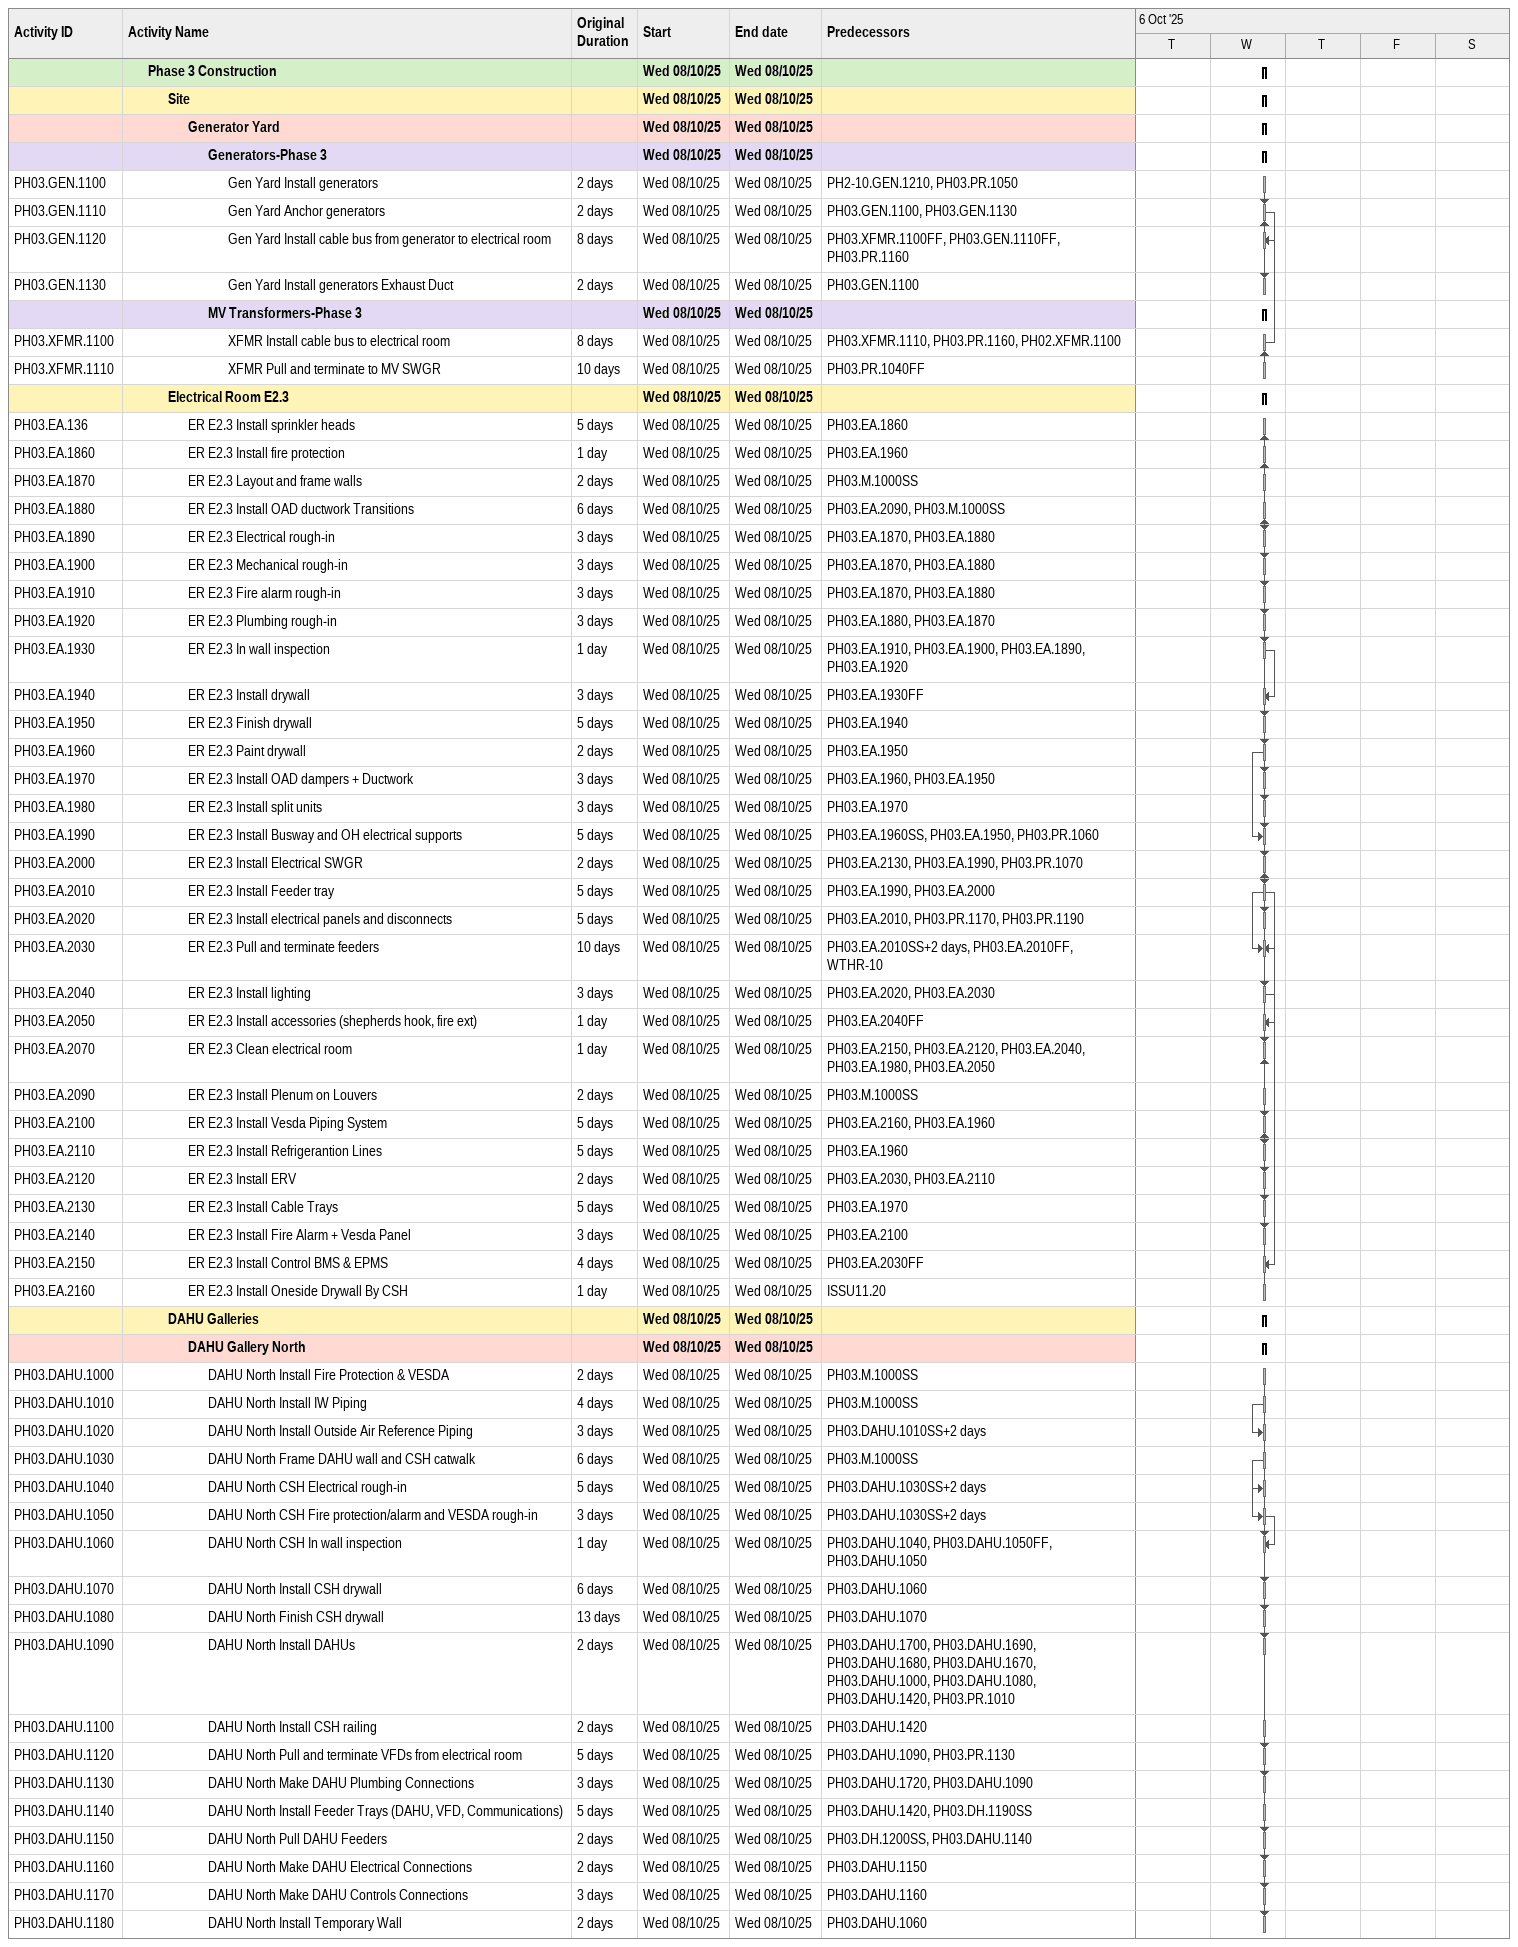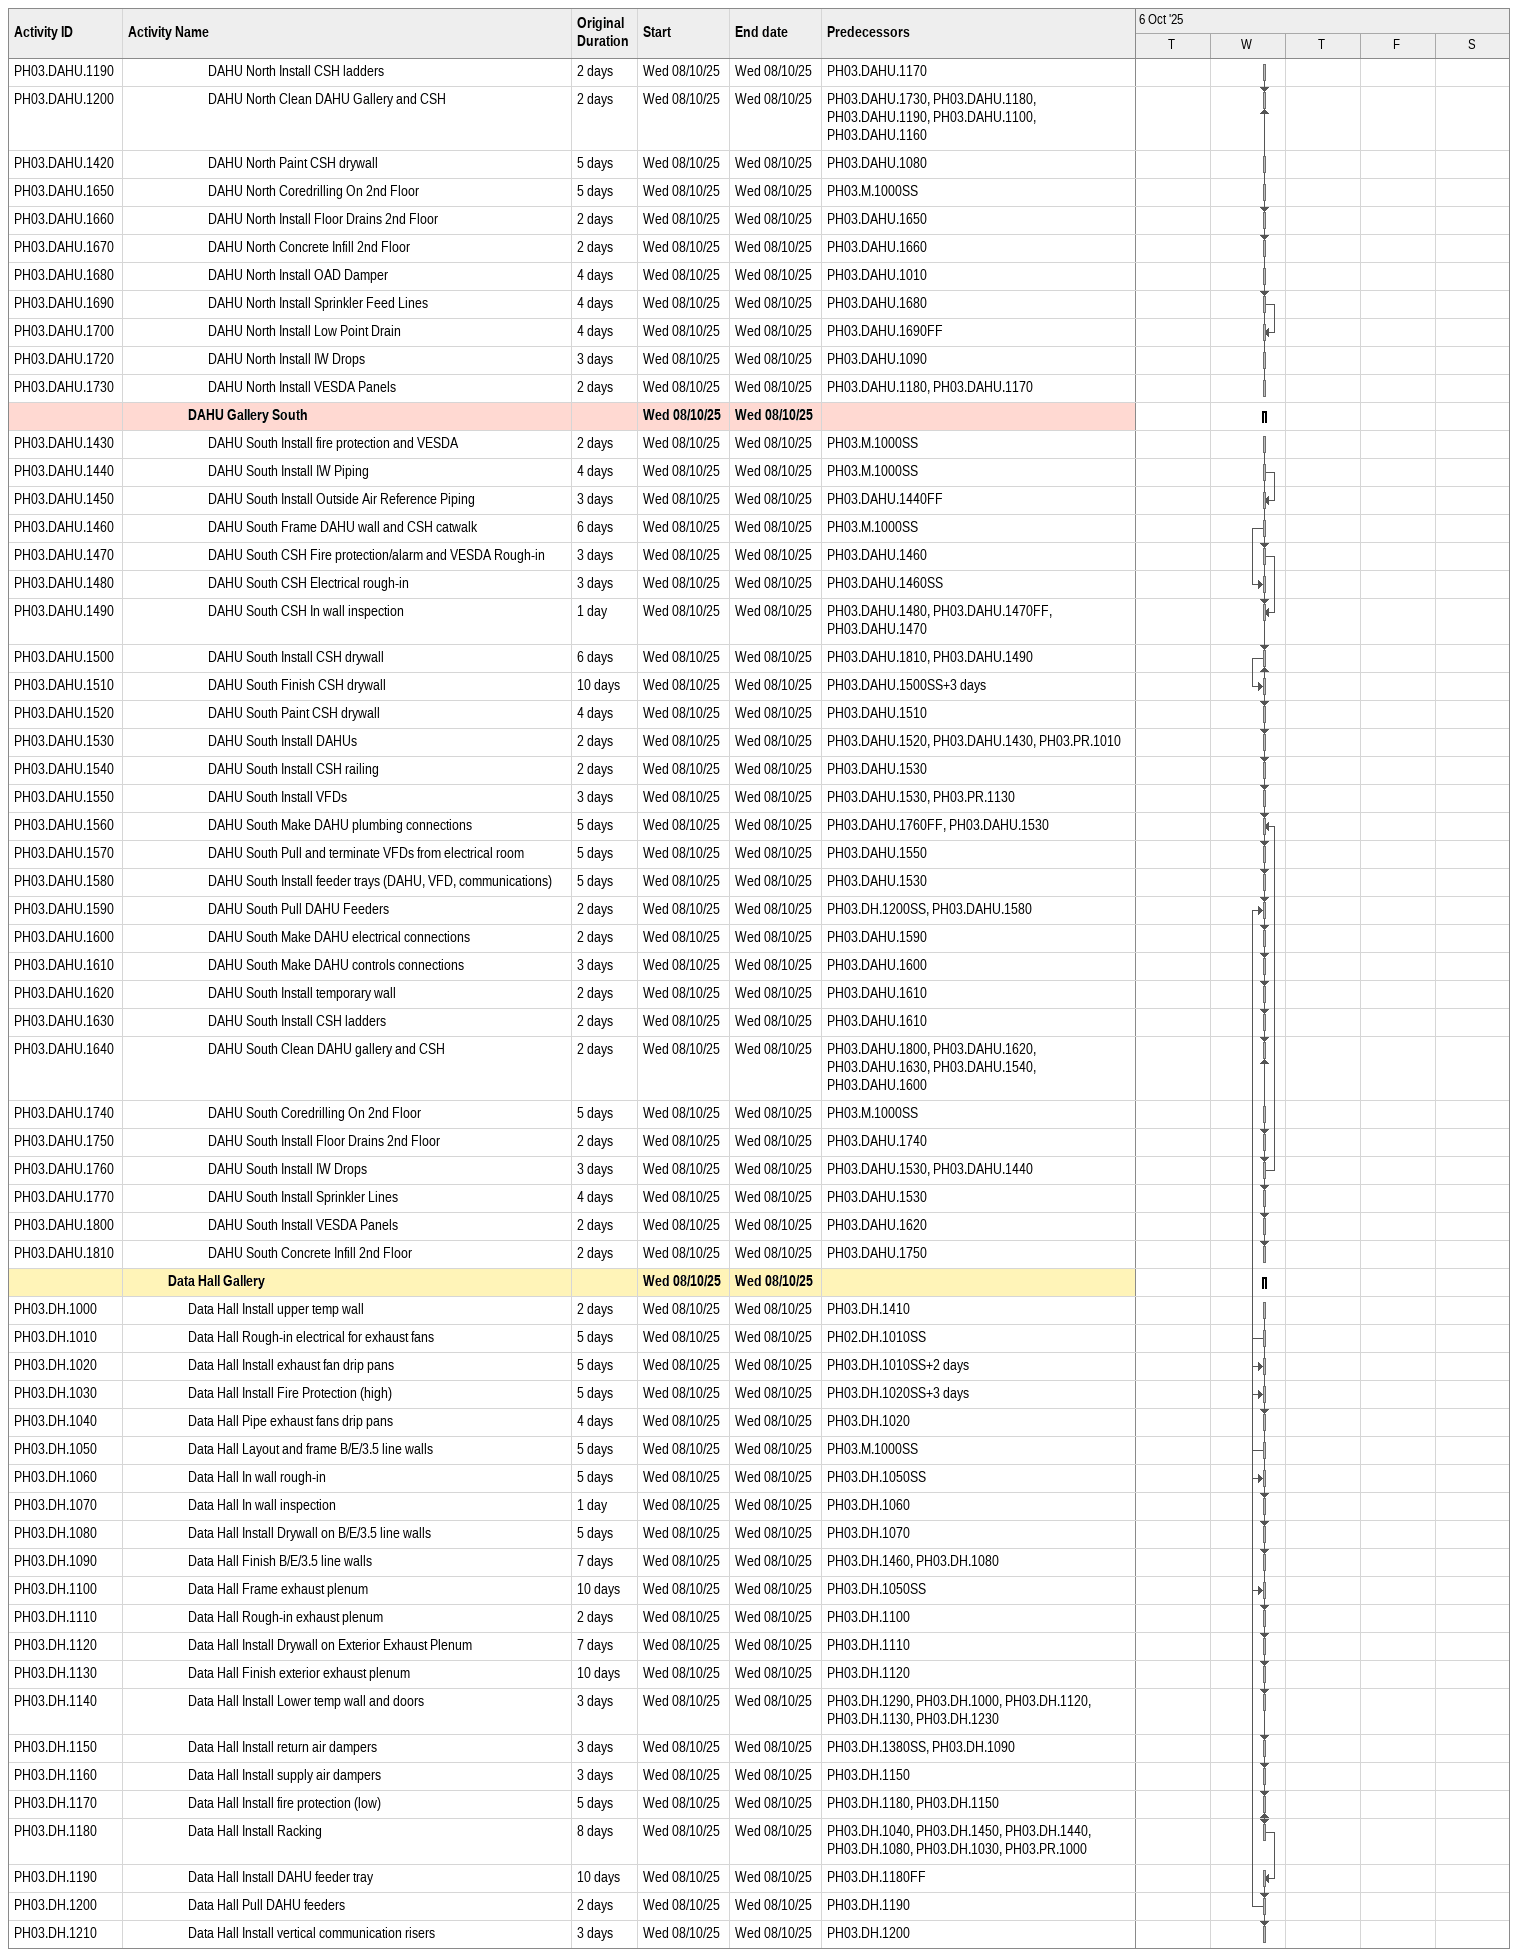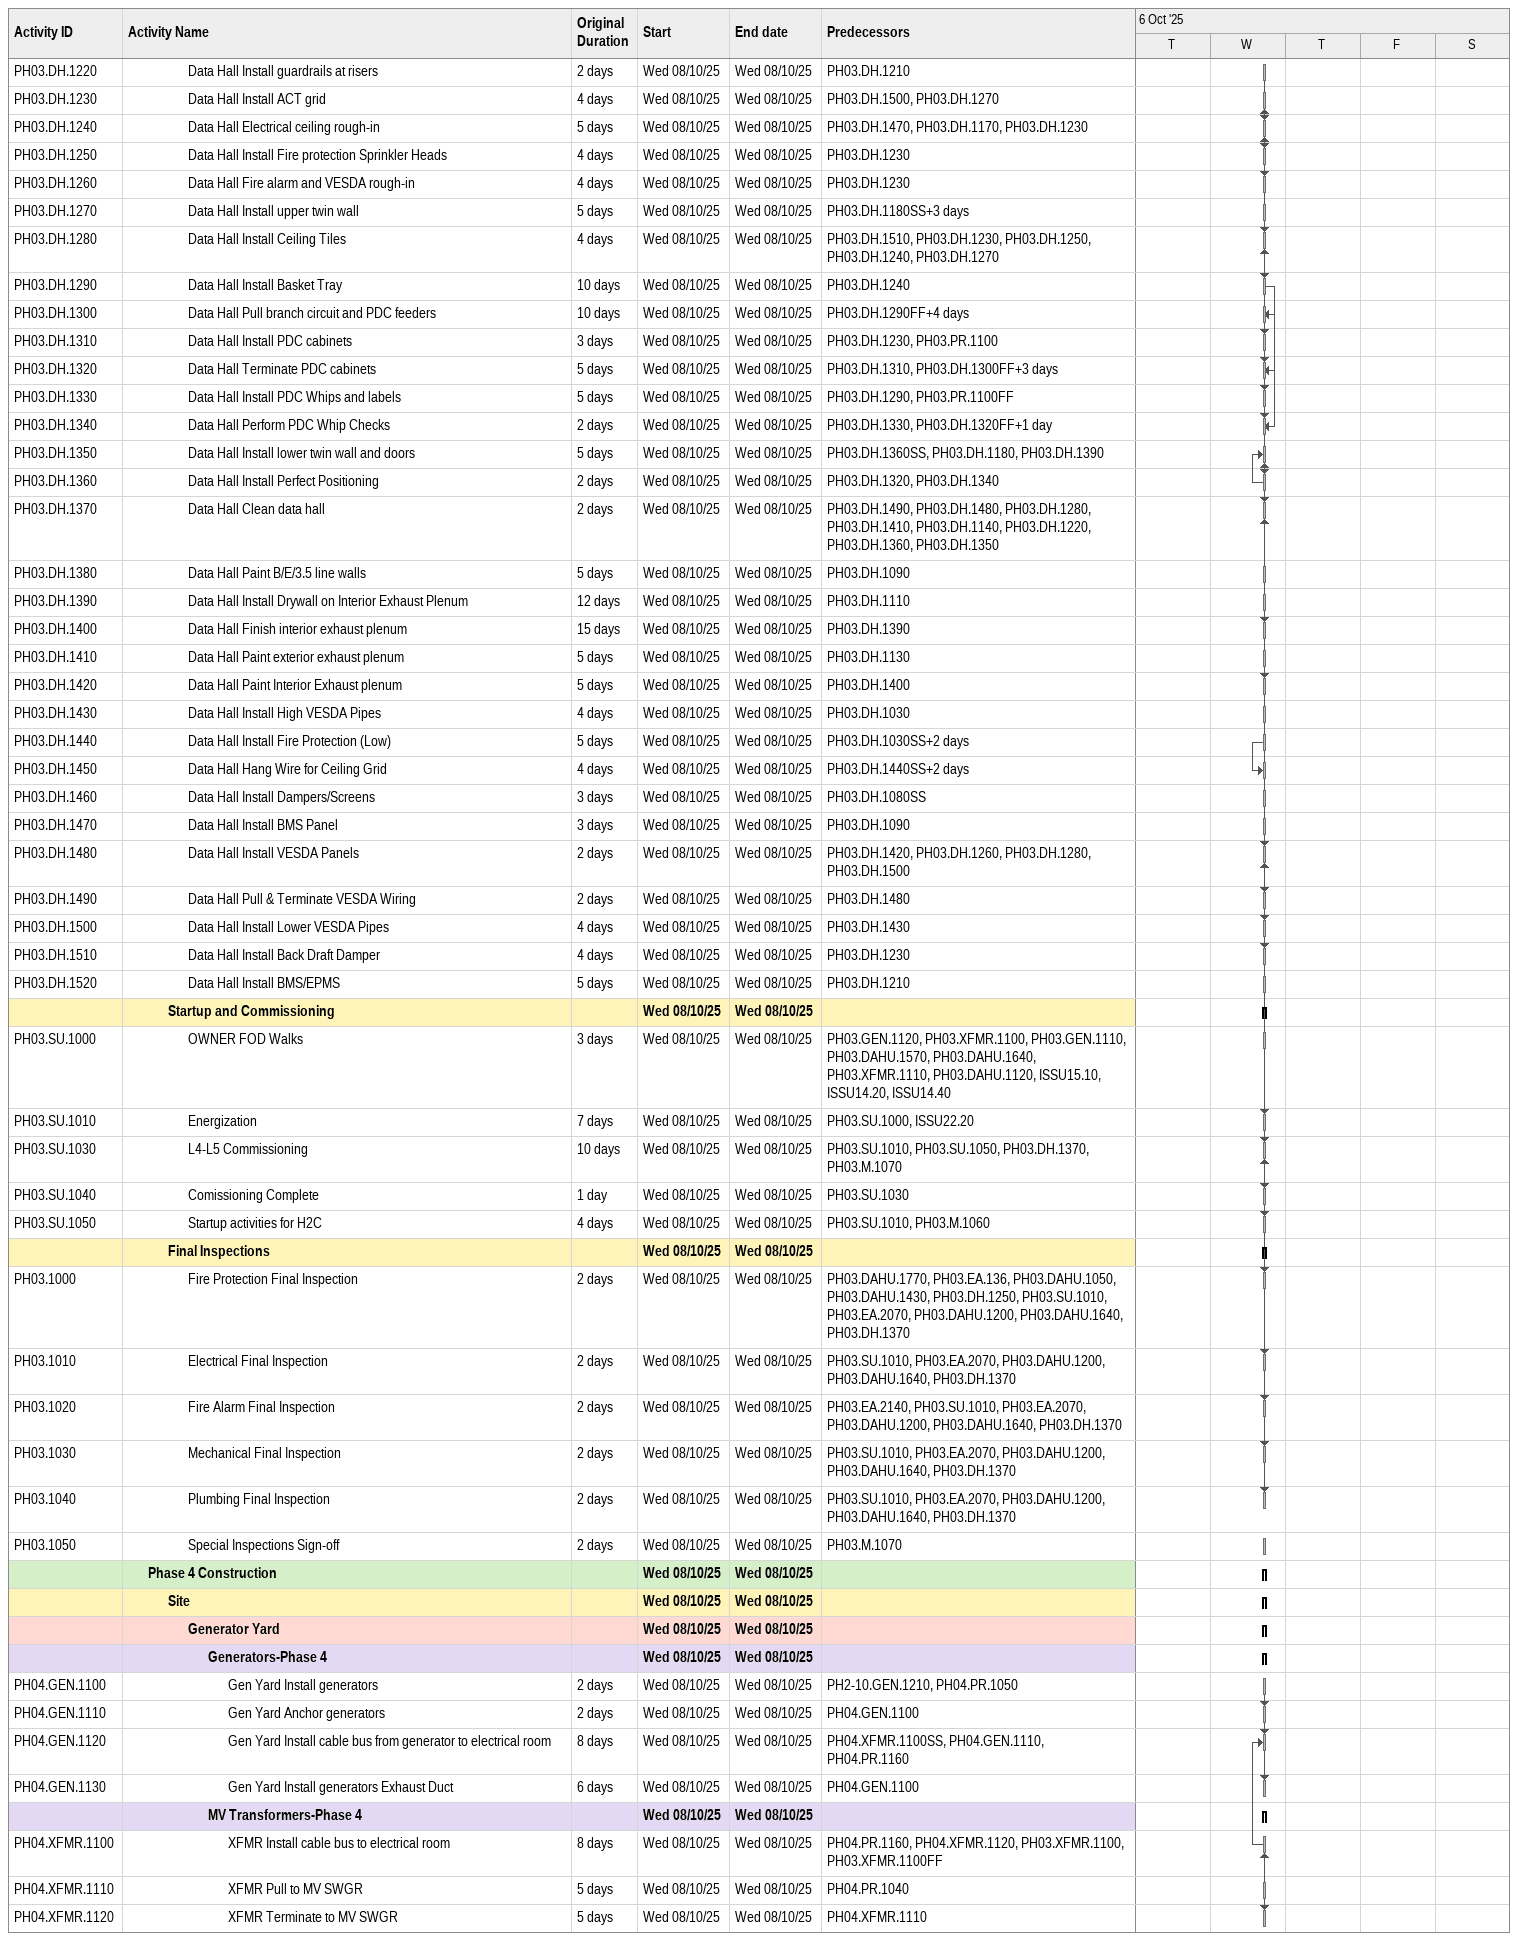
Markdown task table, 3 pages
| ID | Level | Task | Original duration | Start | Finish | Predecessors |
|---|---|---|---|---|---|---|
|  | 2 | **Phase 3 Construction** |  | 2025-10-08 | 2025-10-08 |  |
|  | 3 | **Site** |  | 2025-10-08 | 2025-10-08 |  |
|  | 4 | **Generator Yard** |  | 2025-10-08 | 2025-10-08 |  |
|  | 5 | **Generators-Phase 3** |  | 2025-10-08 | 2025-10-08 |  |
| PH03.GEN.1100 | 6 | Gen Yard Install generators | 2d | 2025-10-08 | 2025-10-08 | PH2-10.GEN.1210, PH03.PR.1050 |
| PH03.GEN.1110 | 6 | Gen Yard Anchor generators | 2d | 2025-10-08 | 2025-10-08 | PH03.GEN.1100, PH03.GEN.1130 |
| PH03.GEN.1120 | 6 | Gen Yard Install cable bus from generator to electrical room | 8d | 2025-10-08 | 2025-10-08 | PH03.XFMR.1100FF, PH03.GEN.1110FF, PH03.PR.1160 |
| PH03.GEN.1130 | 6 | Gen Yard Install generators Exhaust Duct | 2d | 2025-10-08 | 2025-10-08 | PH03.GEN.1100 |
|  | 5 | **MV Transformers-Phase 3** |  | 2025-10-08 | 2025-10-08 |  |
| PH03.XFMR.1100 | 6 | XFMR Install cable bus to electrical room | 8d | 2025-10-08 | 2025-10-08 | PH03.XFMR.1110, PH03.PR.1160, PH02.XFMR.1100 |
| PH03.XFMR.1110 | 6 | XFMR Pull and terminate to MV SWGR | 10d | 2025-10-08 | 2025-10-08 | PH03.PR.1040FF |
|  | 3 | **Electrical Room E2.3** |  | 2025-10-08 | 2025-10-08 |  |
| PH03.EA.136 | 4 | ER E2.3 Install sprinkler heads | 5d | 2025-10-08 | 2025-10-08 | PH03.EA.1860 |
| PH03.EA.1860 | 4 | ER E2.3 Install fire protection | 1d | 2025-10-08 | 2025-10-08 | PH03.EA.1960 |
| PH03.EA.1870 | 4 | ER E2.3 Layout and frame walls | 2d | 2025-10-08 | 2025-10-08 | PH03.M.1000SS |
| PH03.EA.1880 | 4 | ER E2.3 Install OAD ductwork Transitions | 6d | 2025-10-08 | 2025-10-08 | PH03.EA.2090, PH03.M.1000SS |
| PH03.EA.1890 | 4 | ER E2.3 Electrical rough-in | 3d | 2025-10-08 | 2025-10-08 | PH03.EA.1870, PH03.EA.1880 |
| PH03.EA.1900 | 4 | ER E2.3 Mechanical rough-in | 3d | 2025-10-08 | 2025-10-08 | PH03.EA.1870, PH03.EA.1880 |
| PH03.EA.1910 | 4 | ER E2.3 Fire alarm rough-in | 3d | 2025-10-08 | 2025-10-08 | PH03.EA.1870, PH03.EA.1880 |
| PH03.EA.1920 | 4 | ER E2.3 Plumbing rough-in | 3d | 2025-10-08 | 2025-10-08 | PH03.EA.1880, PH03.EA.1870 |
| PH03.EA.1930 | 4 | ER E2.3 In wall inspection | 1d | 2025-10-08 | 2025-10-08 | PH03.EA.1910, PH03.EA.1900, PH03.EA.1890, PH03.EA.1920 |
| PH03.EA.1940 | 4 | ER E2.3 Install drywall | 3d | 2025-10-08 | 2025-10-08 | PH03.EA.1930FF |
| PH03.EA.1950 | 4 | ER E2.3 Finish drywall | 5d | 2025-10-08 | 2025-10-08 | PH03.EA.1940 |
| PH03.EA.1960 | 4 | ER E2.3 Paint drywall | 2d | 2025-10-08 | 2025-10-08 | PH03.EA.1950 |
| PH03.EA.1970 | 4 | ER E2.3 Install OAD dampers + Ductwork | 3d | 2025-10-08 | 2025-10-08 | PH03.EA.1960, PH03.EA.1950 |
| PH03.EA.1980 | 4 | ER E2.3 Install split units | 3d | 2025-10-08 | 2025-10-08 | PH03.EA.1970 |
| PH03.EA.1990 | 4 | ER E2.3 Install Busway and OH electrical supports | 5d | 2025-10-08 | 2025-10-08 | PH03.EA.1960SS, PH03.EA.1950, PH03.PR.1060 |
| PH03.EA.2000 | 4 | ER E2.3 Install Electrical SWGR | 2d | 2025-10-08 | 2025-10-08 | PH03.EA.2130, PH03.EA.1990, PH03.PR.1070 |
| PH03.EA.2010 | 4 | ER E2.3 Install Feeder tray | 5d | 2025-10-08 | 2025-10-08 | PH03.EA.1990, PH03.EA.2000 |
| PH03.EA.2020 | 4 | ER E2.3 Install electrical panels and disconnects | 5d | 2025-10-08 | 2025-10-08 | PH03.EA.2010, PH03.PR.1170, PH03.PR.1190 |
| PH03.EA.2030 | 4 | ER E2.3 Pull and terminate feeders | 10d | 2025-10-08 | 2025-10-08 | PH03.EA.2010SS+2d, PH03.EA.2010FF, WTHR-10 |
| PH03.EA.2040 | 4 | ER E2.3 Install lighting | 3d | 2025-10-08 | 2025-10-08 | PH03.EA.2020, PH03.EA.2030 |
| PH03.EA.2050 | 4 | ER E2.3 Install accessories (shepherds hook, fire ext) | 1d | 2025-10-08 | 2025-10-08 | PH03.EA.2040FF |
| PH03.EA.2070 | 4 | ER E2.3 Clean electrical room | 1d | 2025-10-08 | 2025-10-08 | PH03.EA.2150, PH03.EA.2120, PH03.EA.2040, PH03.EA.1980, PH03.EA.2050 |
| PH03.EA.2090 | 4 | ER E2.3 Install Plenum on Louvers | 2d | 2025-10-08 | 2025-10-08 | PH03.M.1000SS |
| PH03.EA.2100 | 4 | ER E2.3 Install Vesda Piping System | 5d | 2025-10-08 | 2025-10-08 | PH03.EA.2160, PH03.EA.1960 |
| PH03.EA.2110 | 4 | ER E2.3 Install Refrigerantion Lines | 5d | 2025-10-08 | 2025-10-08 | PH03.EA.1960 |
| PH03.EA.2120 | 4 | ER E2.3 Install ERV | 2d | 2025-10-08 | 2025-10-08 | PH03.EA.2030, PH03.EA.2110 |
| PH03.EA.2130 | 4 | ER E2.3 Install Cable Trays | 5d | 2025-10-08 | 2025-10-08 | PH03.EA.1970 |
| PH03.EA.2140 | 4 | ER E2.3 Install Fire Alarm + Vesda Panel | 3d | 2025-10-08 | 2025-10-08 | PH03.EA.2100 |
| PH03.EA.2150 | 4 | ER E2.3 Install Control BMS & EPMS | 4d | 2025-10-08 | 2025-10-08 | PH03.EA.2030FF |
| PH03.EA.2160 | 4 | ER E2.3 Install Oneside Drywall By CSH | 1d | 2025-10-08 | 2025-10-08 | ISSU11.20 |
|  | 3 | **DAHU Galleries** |  | 2025-10-08 | 2025-10-08 |  |
|  | 4 | **DAHU Gallery North** |  | 2025-10-08 | 2025-10-08 |  |
| PH03.DAHU.1000 | 5 | DAHU North Install Fire Protection & VESDA | 2d | 2025-10-08 | 2025-10-08 | PH03.M.1000SS |
| PH03.DAHU.1010 | 5 | DAHU North Install IW Piping | 4d | 2025-10-08 | 2025-10-08 | PH03.M.1000SS |
| PH03.DAHU.1020 | 5 | DAHU North Install Outside Air Reference Piping | 3d | 2025-10-08 | 2025-10-08 | PH03.DAHU.1010SS+2d |
| PH03.DAHU.1030 | 5 | DAHU North Frame DAHU wall and CSH catwalk | 6d | 2025-10-08 | 2025-10-08 | PH03.M.1000SS |
| PH03.DAHU.1040 | 5 | DAHU North CSH Electrical rough-in | 5d | 2025-10-08 | 2025-10-08 | PH03.DAHU.1030SS+2d |
| PH03.DAHU.1050 | 5 | DAHU North CSH Fire protection/alarm and VESDA rough-in | 3d | 2025-10-08 | 2025-10-08 | PH03.DAHU.1030SS+2d |
| PH03.DAHU.1060 | 5 | DAHU North CSH In wall inspection | 1d | 2025-10-08 | 2025-10-08 | PH03.DAHU.1040, PH03.DAHU.1050FF, PH03.DAHU.1050 |
| PH03.DAHU.1070 | 5 | DAHU North Install CSH drywall | 6d | 2025-10-08 | 2025-10-08 | PH03.DAHU.1060 |
| PH03.DAHU.1080 | 5 | DAHU North Finish CSH drywall | 13d | 2025-10-08 | 2025-10-08 | PH03.DAHU.1070 |
| PH03.DAHU.1090 | 5 | DAHU North Install DAHUs | 2d | 2025-10-08 | 2025-10-08 | PH03.DAHU.1700, PH03.DAHU.1690, PH03.DAHU.1680, PH03.DAHU.1670, PH03.DAHU.1000, PH03.DAHU.1080, PH03.DAHU.1420, PH03.PR.1010 |
| PH03.DAHU.1100 | 5 | DAHU North Install CSH railing | 2d | 2025-10-08 | 2025-10-08 | PH03.DAHU.1420 |
| PH03.DAHU.1120 | 5 | DAHU North Pull and terminate VFDs from electrical room | 5d | 2025-10-08 | 2025-10-08 | PH03.DAHU.1090, PH03.PR.1130 |
| PH03.DAHU.1130 | 5 | DAHU North Make DAHU Plumbing Connections | 3d | 2025-10-08 | 2025-10-08 | PH03.DAHU.1720, PH03.DAHU.1090 |
| PH03.DAHU.1140 | 5 | DAHU North Install Feeder Trays (DAHU, VFD, Communications) | 5d | 2025-10-08 | 2025-10-08 | PH03.DAHU.1420, PH03.DH.1190SS |
| PH03.DAHU.1150 | 5 | DAHU North Pull DAHU Feeders | 2d | 2025-10-08 | 2025-10-08 | PH03.DH.1200SS, PH03.DAHU.1140 |
| PH03.DAHU.1160 | 5 | DAHU North Make DAHU Electrical Connections | 2d | 2025-10-08 | 2025-10-08 | PH03.DAHU.1150 |
| PH03.DAHU.1170 | 5 | DAHU North Make DAHU Controls Connections | 3d | 2025-10-08 | 2025-10-08 | PH03.DAHU.1160 |
| PH03.DAHU.1180 | 5 | DAHU North Install Temporary Wall | 2d | 2025-10-08 | 2025-10-08 | PH03.DAHU.1060 |
| PH03.DAHU.1190 | 5 | DAHU North Install CSH ladders | 2d | 2025-10-08 | 2025-10-08 | PH03.DAHU.1170 |
| PH03.DAHU.1200 | 5 | DAHU North Clean DAHU Gallery and CSH | 2d | 2025-10-08 | 2025-10-08 | PH03.DAHU.1730, PH03.DAHU.1180, PH03.DAHU.1190, PH03.DAHU.1100, PH03.DAHU.1160 |
| PH03.DAHU.1420 | 5 | DAHU North Paint CSH drywall | 5d | 2025-10-08 | 2025-10-08 | PH03.DAHU.1080 |
| PH03.DAHU.1650 | 5 | DAHU North Coredrilling On 2nd Floor | 5d | 2025-10-08 | 2025-10-08 | PH03.M.1000SS |
| PH03.DAHU.1660 | 5 | DAHU North Install Floor Drains 2nd Floor | 2d | 2025-10-08 | 2025-10-08 | PH03.DAHU.1650 |
| PH03.DAHU.1670 | 5 | DAHU North Concrete Infill 2nd Floor | 2d | 2025-10-08 | 2025-10-08 | PH03.DAHU.1660 |
| PH03.DAHU.1680 | 5 | DAHU North Install OAD Damper | 4d | 2025-10-08 | 2025-10-08 | PH03.DAHU.1010 |
| PH03.DAHU.1690 | 5 | DAHU North Install Sprinkler Feed Lines | 4d | 2025-10-08 | 2025-10-08 | PH03.DAHU.1680 |
| PH03.DAHU.1700 | 5 | DAHU North Install Low Point Drain | 4d | 2025-10-08 | 2025-10-08 | PH03.DAHU.1690FF |
| PH03.DAHU.1720 | 5 | DAHU North Install IW Drops | 3d | 2025-10-08 | 2025-10-08 | PH03.DAHU.1090 |
| PH03.DAHU.1730 | 5 | DAHU North Install VESDA Panels | 2d | 2025-10-08 | 2025-10-08 | PH03.DAHU.1180, PH03.DAHU.1170 |
|  | 4 | **DAHU Gallery South** |  | 2025-10-08 | 2025-10-08 |  |
| PH03.DAHU.1430 | 5 | DAHU South Install fire protection and VESDA | 2d | 2025-10-08 | 2025-10-08 | PH03.M.1000SS |
| PH03.DAHU.1440 | 5 | DAHU South Install IW Piping | 4d | 2025-10-08 | 2025-10-08 | PH03.M.1000SS |
| PH03.DAHU.1450 | 5 | DAHU South Install Outside Air Reference Piping | 3d | 2025-10-08 | 2025-10-08 | PH03.DAHU.1440FF |
| PH03.DAHU.1460 | 5 | DAHU South Frame DAHU wall and CSH catwalk | 6d | 2025-10-08 | 2025-10-08 | PH03.M.1000SS |
| PH03.DAHU.1470 | 5 | DAHU South CSH Fire protection/alarm and VESDA Rough-in | 3d | 2025-10-08 | 2025-10-08 | PH03.DAHU.1460 |
| PH03.DAHU.1480 | 5 | DAHU South CSH Electrical rough-in | 3d | 2025-10-08 | 2025-10-08 | PH03.DAHU.1460SS |
| PH03.DAHU.1490 | 5 | DAHU South CSH In wall inspection | 1d | 2025-10-08 | 2025-10-08 | PH03.DAHU.1480, PH03.DAHU.1470FF, PH03.DAHU.1470 |
| PH03.DAHU.1500 | 5 | DAHU South Install CSH drywall | 6d | 2025-10-08 | 2025-10-08 | PH03.DAHU.1810, PH03.DAHU.1490 |
| PH03.DAHU.1510 | 5 | DAHU South Finish CSH drywall | 10d | 2025-10-08 | 2025-10-08 | PH03.DAHU.1500SS+3d |
| PH03.DAHU.1520 | 5 | DAHU South Paint CSH drywall | 4d | 2025-10-08 | 2025-10-08 | PH03.DAHU.1510 |
| PH03.DAHU.1530 | 5 | DAHU South Install DAHUs | 2d | 2025-10-08 | 2025-10-08 | PH03.DAHU.1520, PH03.DAHU.1430, PH03.PR.1010 |
| PH03.DAHU.1540 | 5 | DAHU South Install CSH railing | 2d | 2025-10-08 | 2025-10-08 | PH03.DAHU.1530 |
| PH03.DAHU.1550 | 5 | DAHU South Install VFDs | 3d | 2025-10-08 | 2025-10-08 | PH03.DAHU.1530, PH03.PR.1130 |
| PH03.DAHU.1560 | 5 | DAHU South Make DAHU plumbing connections | 5d | 2025-10-08 | 2025-10-08 | PH03.DAHU.1760FF, PH03.DAHU.1530 |
| PH03.DAHU.1570 | 5 | DAHU South Pull and terminate VFDs from electrical room | 5d | 2025-10-08 | 2025-10-08 | PH03.DAHU.1550 |
| PH03.DAHU.1580 | 5 | DAHU South Install feeder trays (DAHU, VFD, communications) | 5d | 2025-10-08 | 2025-10-08 | PH03.DAHU.1530 |
| PH03.DAHU.1590 | 5 | DAHU South Pull DAHU Feeders | 2d | 2025-10-08 | 2025-10-08 | PH03.DH.1200SS, PH03.DAHU.1580 |
| PH03.DAHU.1600 | 5 | DAHU South Make DAHU electrical connections | 2d | 2025-10-08 | 2025-10-08 | PH03.DAHU.1590 |
| PH03.DAHU.1610 | 5 | DAHU South Make DAHU controls connections | 3d | 2025-10-08 | 2025-10-08 | PH03.DAHU.1600 |
| PH03.DAHU.1620 | 5 | DAHU South Install temporary wall | 2d | 2025-10-08 | 2025-10-08 | PH03.DAHU.1610 |
| PH03.DAHU.1630 | 5 | DAHU South Install CSH ladders | 2d | 2025-10-08 | 2025-10-08 | PH03.DAHU.1610 |
| PH03.DAHU.1640 | 5 | DAHU South Clean DAHU gallery and CSH | 2d | 2025-10-08 | 2025-10-08 | PH03.DAHU.1800, PH03.DAHU.1620, PH03.DAHU.1630, PH03.DAHU.1540, PH03.DAHU.1600 |
| PH03.DAHU.1740 | 5 | DAHU South Coredrilling On 2nd Floor | 5d | 2025-10-08 | 2025-10-08 | PH03.M.1000SS |
| PH03.DAHU.1750 | 5 | DAHU South Install Floor Drains 2nd Floor | 2d | 2025-10-08 | 2025-10-08 | PH03.DAHU.1740 |
| PH03.DAHU.1760 | 5 | DAHU South Install IW Drops | 3d | 2025-10-08 | 2025-10-08 | PH03.DAHU.1530, PH03.DAHU.1440 |
| PH03.DAHU.1770 | 5 | DAHU South Install Sprinkler Lines | 4d | 2025-10-08 | 2025-10-08 | PH03.DAHU.1530 |
| PH03.DAHU.1800 | 5 | DAHU South Install VESDA Panels | 2d | 2025-10-08 | 2025-10-08 | PH03.DAHU.1620 |
| PH03.DAHU.1810 | 5 | DAHU South Concrete Infill 2nd Floor | 2d | 2025-10-08 | 2025-10-08 | PH03.DAHU.1750 |
|  | 3 | **Data Hall Gallery** |  | 2025-10-08 | 2025-10-08 |  |
| PH03.DH.1000 | 4 | Data Hall Install upper temp wall | 2d | 2025-10-08 | 2025-10-08 | PH03.DH.1410 |
| PH03.DH.1010 | 4 | Data Hall Rough-in electrical for exhaust fans | 5d | 2025-10-08 | 2025-10-08 | PH02.DH.1010SS |
| PH03.DH.1020 | 4 | Data Hall Install exhaust fan drip pans | 5d | 2025-10-08 | 2025-10-08 | PH03.DH.1010SS+2d |
| PH03.DH.1030 | 4 | Data Hall Install Fire Protection (high) | 5d | 2025-10-08 | 2025-10-08 | PH03.DH.1020SS+3d |
| PH03.DH.1040 | 4 | Data Hall Pipe exhaust fans drip pans | 4d | 2025-10-08 | 2025-10-08 | PH03.DH.1020 |
| PH03.DH.1050 | 4 | Data Hall Layout and frame B/E/3.5 line walls | 5d | 2025-10-08 | 2025-10-08 | PH03.M.1000SS |
| PH03.DH.1060 | 4 | Data Hall In wall rough-in | 5d | 2025-10-08 | 2025-10-08 | PH03.DH.1050SS |
| PH03.DH.1070 | 4 | Data Hall In wall inspection | 1d | 2025-10-08 | 2025-10-08 | PH03.DH.1060 |
| PH03.DH.1080 | 4 | Data Hall Install Drywall on B/E/3.5 line walls | 5d | 2025-10-08 | 2025-10-08 | PH03.DH.1070 |
| PH03.DH.1090 | 4 | Data Hall Finish B/E/3.5 line walls | 7d | 2025-10-08 | 2025-10-08 | PH03.DH.1460, PH03.DH.1080 |
| PH03.DH.1100 | 4 | Data Hall Frame exhaust plenum | 10d | 2025-10-08 | 2025-10-08 | PH03.DH.1050SS |
| PH03.DH.1110 | 4 | Data Hall Rough-in exhaust plenum | 2d | 2025-10-08 | 2025-10-08 | PH03.DH.1100 |
| PH03.DH.1120 | 4 | Data Hall Install Drywall on Exterior Exhaust Plenum | 7d | 2025-10-08 | 2025-10-08 | PH03.DH.1110 |
| PH03.DH.1130 | 4 | Data Hall Finish exterior exhaust plenum | 10d | 2025-10-08 | 2025-10-08 | PH03.DH.1120 |
| PH03.DH.1140 | 4 | Data Hall Install Lower temp wall and doors | 3d | 2025-10-08 | 2025-10-08 | PH03.DH.1290, PH03.DH.1000, PH03.DH.1120, PH03.DH.1130, PH03.DH.1230 |
| PH03.DH.1150 | 4 | Data Hall Install return air dampers | 3d | 2025-10-08 | 2025-10-08 | PH03.DH.1380SS, PH03.DH.1090 |
| PH03.DH.1160 | 4 | Data Hall Install supply air dampers | 3d | 2025-10-08 | 2025-10-08 | PH03.DH.1150 |
| PH03.DH.1170 | 4 | Data Hall Install fire protection (low) | 5d | 2025-10-08 | 2025-10-08 | PH03.DH.1180, PH03.DH.1150 |
| PH03.DH.1180 | 4 | Data Hall Install Racking | 8d | 2025-10-08 | 2025-10-08 | PH03.DH.1040, PH03.DH.1450, PH03.DH.1440, PH03.DH.1080, PH03.DH.1030, PH03.PR.1000 |
| PH03.DH.1190 | 4 | Data Hall Install DAHU feeder tray | 10d | 2025-10-08 | 2025-10-08 | PH03.DH.1180FF |
| PH03.DH.1200 | 4 | Data Hall Pull DAHU feeders | 2d | 2025-10-08 | 2025-10-08 | PH03.DH.1190 |
| PH03.DH.1210 | 4 | Data Hall Install vertical communication risers | 3d | 2025-10-08 | 2025-10-08 | PH03.DH.1200 |
| PH03.DH.1220 | 4 | Data Hall Install guardrails at risers | 2d | 2025-10-08 | 2025-10-08 | PH03.DH.1210 |
| PH03.DH.1230 | 4 | Data Hall Install ACT grid | 4d | 2025-10-08 | 2025-10-08 | PH03.DH.1500, PH03.DH.1270 |
| PH03.DH.1240 | 4 | Data Hall Electrical ceiling rough-in | 5d | 2025-10-08 | 2025-10-08 | PH03.DH.1470, PH03.DH.1170, PH03.DH.1230 |
| PH03.DH.1250 | 4 | Data Hall Install Fire protection Sprinkler Heads | 4d | 2025-10-08 | 2025-10-08 | PH03.DH.1230 |
| PH03.DH.1260 | 4 | Data Hall Fire alarm and VESDA rough-in | 4d | 2025-10-08 | 2025-10-08 | PH03.DH.1230 |
| PH03.DH.1270 | 4 | Data Hall Install upper twin wall | 5d | 2025-10-08 | 2025-10-08 | PH03.DH.1180SS+3d |
| PH03.DH.1280 | 4 | Data Hall Install Ceiling Tiles | 4d | 2025-10-08 | 2025-10-08 | PH03.DH.1510, PH03.DH.1230, PH03.DH.1250, PH03.DH.1240, PH03.DH.1270 |
| PH03.DH.1290 | 4 | Data Hall Install Basket Tray | 10d | 2025-10-08 | 2025-10-08 | PH03.DH.1240 |
| PH03.DH.1300 | 4 | Data Hall Pull branch circuit and PDC feeders | 10d | 2025-10-08 | 2025-10-08 | PH03.DH.1290FF+4d |
| PH03.DH.1310 | 4 | Data Hall Install PDC cabinets | 3d | 2025-10-08 | 2025-10-08 | PH03.DH.1230, PH03.PR.1100 |
| PH03.DH.1320 | 4 | Data Hall Terminate PDC cabinets | 5d | 2025-10-08 | 2025-10-08 | PH03.DH.1310, PH03.DH.1300FF+3d |
| PH03.DH.1330 | 4 | Data Hall Install PDC Whips and labels | 5d | 2025-10-08 | 2025-10-08 | PH03.DH.1290, PH03.PR.1100FF |
| PH03.DH.1340 | 4 | Data Hall Perform PDC Whip Checks | 2d | 2025-10-08 | 2025-10-08 | PH03.DH.1330, PH03.DH.1320FF+1d |
| PH03.DH.1350 | 4 | Data Hall Install lower twin wall and doors | 5d | 2025-10-08 | 2025-10-08 | PH03.DH.1360SS, PH03.DH.1180, PH03.DH.1390 |
| PH03.DH.1360 | 4 | Data Hall Install Perfect Positioning | 2d | 2025-10-08 | 2025-10-08 | PH03.DH.1320, PH03.DH.1340 |
| PH03.DH.1370 | 4 | Data Hall Clean data hall | 2d | 2025-10-08 | 2025-10-08 | PH03.DH.1490, PH03.DH.1480, PH03.DH.1280, PH03.DH.1410, PH03.DH.1140, PH03.DH.1220, PH03.DH.1360, PH03.DH.1350 |
| PH03.DH.1380 | 4 | Data Hall Paint B/E/3.5 line walls | 5d | 2025-10-08 | 2025-10-08 | PH03.DH.1090 |
| PH03.DH.1390 | 4 | Data Hall Install Drywall on Interior Exhaust Plenum | 12d | 2025-10-08 | 2025-10-08 | PH03.DH.1110 |
| PH03.DH.1400 | 4 | Data Hall Finish interior exhaust plenum | 15d | 2025-10-08 | 2025-10-08 | PH03.DH.1390 |
| PH03.DH.1410 | 4 | Data Hall Paint exterior exhaust plenum | 5d | 2025-10-08 | 2025-10-08 | PH03.DH.1130 |
| PH03.DH.1420 | 4 | Data Hall Paint Interior Exhaust plenum | 5d | 2025-10-08 | 2025-10-08 | PH03.DH.1400 |
| PH03.DH.1430 | 4 | Data Hall Install High VESDA Pipes | 4d | 2025-10-08 | 2025-10-08 | PH03.DH.1030 |
| PH03.DH.1440 | 4 | Data Hall Install Fire Protection (Low) | 5d | 2025-10-08 | 2025-10-08 | PH03.DH.1030SS+2d |
| PH03.DH.1450 | 4 | Data Hall Hang Wire for Ceiling Grid | 4d | 2025-10-08 | 2025-10-08 | PH03.DH.1440SS+2d |
| PH03.DH.1460 | 4 | Data Hall Install Dampers/Screens | 3d | 2025-10-08 | 2025-10-08 | PH03.DH.1080SS |
| PH03.DH.1470 | 4 | Data Hall Install BMS Panel | 3d | 2025-10-08 | 2025-10-08 | PH03.DH.1090 |
| PH03.DH.1480 | 4 | Data Hall Install VESDA Panels | 2d | 2025-10-08 | 2025-10-08 | PH03.DH.1420, PH03.DH.1260, PH03.DH.1280, PH03.DH.1500 |
| PH03.DH.1490 | 4 | Data Hall Pull & Terminate VESDA Wiring | 2d | 2025-10-08 | 2025-10-08 | PH03.DH.1480 |
| PH03.DH.1500 | 4 | Data Hall Install Lower VESDA Pipes | 4d | 2025-10-08 | 2025-10-08 | PH03.DH.1430 |
| PH03.DH.1510 | 4 | Data Hall Install Back Draft Damper | 4d | 2025-10-08 | 2025-10-08 | PH03.DH.1230 |
| PH03.DH.1520 | 4 | Data Hall Install BMS/EPMS | 5d | 2025-10-08 | 2025-10-08 | PH03.DH.1210 |
|  | 3 | **Startup and Commissioning** |  | 2025-10-08 | 2025-10-08 |  |
| PH03.SU.1000 | 4 | OWNER FOD Walks | 3d | 2025-10-08 | 2025-10-08 | PH03.GEN.1120, PH03.XFMR.1100, PH03.GEN.1110, PH03.DAHU.1570, PH03.DAHU.1640, PH03.XFMR.1110, PH03.DAHU.1120, ISSU15.10, ISSU14.20, ISSU14.40 |
| PH03.SU.1010 | 4 | Energization | 7d | 2025-10-08 | 2025-10-08 | PH03.SU.1000, ISSU22.20 |
| PH03.SU.1030 | 4 | L4-L5 Commissioning | 10d | 2025-10-08 | 2025-10-08 | PH03.SU.1010, PH03.SU.1050, PH03.DH.1370, PH03.M.1070 |
| PH03.SU.1040 | 4 | Comissioning Complete | 1d | 2025-10-08 | 2025-10-08 | PH03.SU.1030 |
| PH03.SU.1050 | 4 | Startup activities for H2C | 4d | 2025-10-08 | 2025-10-08 | PH03.SU.1010, PH03.M.1060 |
|  | 3 | **Final Inspections** |  | 2025-10-08 | 2025-10-08 |  |
| PH03.1000 | 4 | Fire Protection Final Inspection | 2d | 2025-10-08 | 2025-10-08 | PH03.DAHU.1770, PH03.EA.136, PH03.DAHU.1050, PH03.DAHU.1430, PH03.DH.1250, PH03.SU.1010, PH03.EA.2070, PH03.DAHU.1200, PH03.DAHU.1640, PH03.DH.1370 |
| PH03.1010 | 4 | Electrical Final Inspection | 2d | 2025-10-08 | 2025-10-08 | PH03.SU.1010, PH03.EA.2070, PH03.DAHU.1200, PH03.DAHU.1640, PH03.DH.1370 |
| PH03.1020 | 4 | Fire Alarm Final Inspection | 2d | 2025-10-08 | 2025-10-08 | PH03.EA.2140, PH03.SU.1010, PH03.EA.2070, PH03.DAHU.1200, PH03.DAHU.1640, PH03.DH.1370 |
| PH03.1030 | 4 | Mechanical Final Inspection | 2d | 2025-10-08 | 2025-10-08 | PH03.SU.1010, PH03.EA.2070, PH03.DAHU.1200, PH03.DAHU.1640, PH03.DH.1370 |
| PH03.1040 | 4 | Plumbing Final Inspection | 2d | 2025-10-08 | 2025-10-08 | PH03.SU.1010, PH03.EA.2070, PH03.DAHU.1200, PH03.DAHU.1640, PH03.DH.1370 |
| PH03.1050 | 4 | Special Inspections Sign-off | 2d | 2025-10-08 | 2025-10-08 | PH03.M.1070 |
|  | 2 | **Phase 4 Construction** |  | 2025-10-08 | 2025-10-08 |  |
|  | 3 | **Site** |  | 2025-10-08 | 2025-10-08 |  |
|  | 4 | **Generator Yard** |  | 2025-10-08 | 2025-10-08 |  |
|  | 5 | **Generators-Phase 4** |  | 2025-10-08 | 2025-10-08 |  |
| PH04.GEN.1100 | 6 | Gen Yard Install generators | 2d | 2025-10-08 | 2025-10-08 | PH2-10.GEN.1210, PH04.PR.1050 |
| PH04.GEN.1110 | 6 | Gen Yard Anchor generators | 2d | 2025-10-08 | 2025-10-08 | PH04.GEN.1100 |
| PH04.GEN.1120 | 6 | Gen Yard Install cable bus from generator to electrical room | 8d | 2025-10-08 | 2025-10-08 | PH04.XFMR.1100SS, PH04.GEN.1110, PH04.PR.1160 |
| PH04.GEN.1130 | 6 | Gen Yard Install generators Exhaust Duct | 6d | 2025-10-08 | 2025-10-08 | PH04.GEN.1100 |
|  | 5 | **MV Transformers-Phase 4** |  | 2025-10-08 | 2025-10-08 |  |
| PH04.XFMR.1100 | 6 | XFMR Install cable bus to electrical room | 8d | 2025-10-08 | 2025-10-08 | PH04.PR.1160, PH04.XFMR.1120, PH03.XFMR.1100, PH03.XFMR.1100FF |
| PH04.XFMR.1110 | 6 | XFMR Pull to MV SWGR | 5d | 2025-10-08 | 2025-10-08 | PH04.PR.1040 |
| PH04.XFMR.1120 | 6 | XFMR Terminate to MV SWGR | 5d | 2025-10-08 | 2025-10-08 | PH04.XFMR.1110 |
